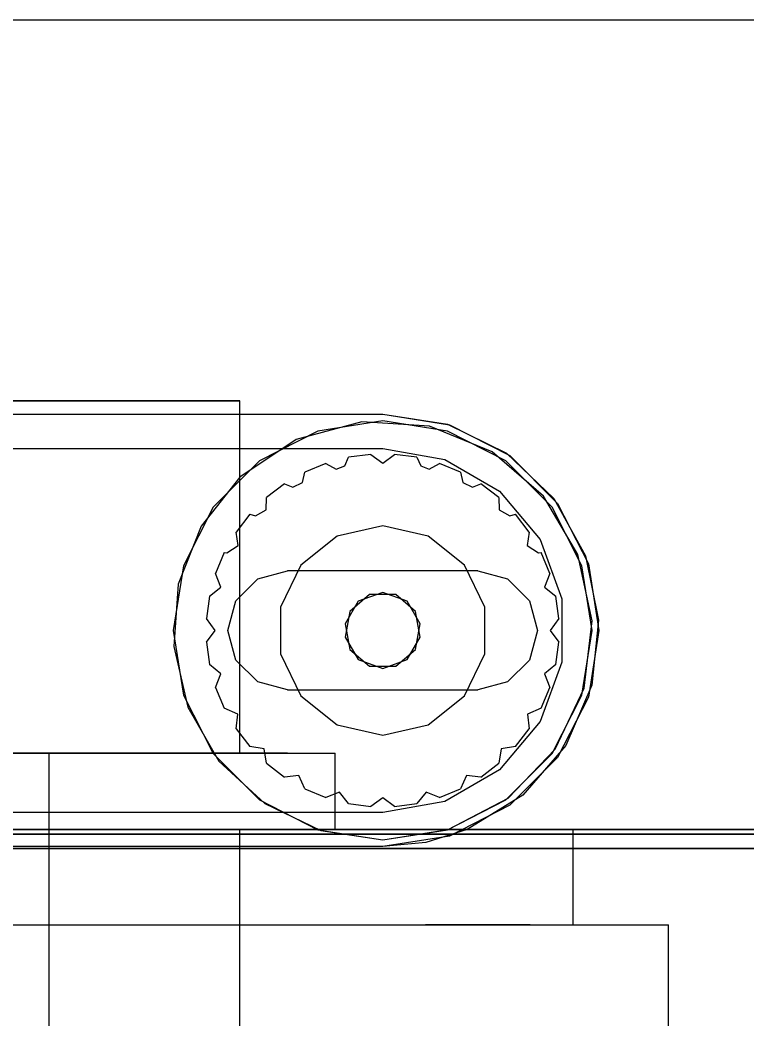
# Model space of a CAD drawing. Header units: millimetres. Extents: x -201 to 3037, y -406 to 3230.
# Drawn here: x 2441.9 to 2518.2, y 925.1 to 1030 of the extents above; entities that cross this region are included whole.
import ezdxf

# ---------------------------------------------------------------- set-up
doc = ezdxf.new("R2010")
doc.units = ezdxf.units.MM
doc.layers.add('HIDDEN', color=8, linetype='Continuous')
doc.layers.add('VISIBLE', color=7, linetype='Continuous')

msp = doc.modelspace()

# ---------------------------------------------------------------- linework, layer by layer
at = {"layer": 'HIDDEN'}
for points in [[(2435, 1030), (2525, 1030)], [(2465, 990), (2463.37, 990), (2458.56, 990), (2450.82, 990), (2440.53, 990), (2428.2, 990), (2414.46, 990), (2400, 990), (2385.54, 990), (2371.8, 990), (2359.47, 990), (2349.18, 990), (2341.44, 990), (2336.63, 990), (2335, 990)], [(1900, 988.6), (2480, 988.6)], [(2335, 988.6), (2465, 988.6)], [(2480, 988.6), (2487.01, 987.49), (2493.34, 984.26), (2498.36, 979.24), (2501.59, 972.91), (2502.7, 965.9), (2501.59, 958.89), (2498.36, 952.56), (2493.34, 947.54), (2487.01, 944.31), (2480, 943.2)], [(2480, 943.9), (2486.8, 944.98), (2492.93, 948.1), (2497.8, 952.97), (2500.92, 959.1), (2502, 965.9), (2500.92, 972.7), (2497.8, 978.83), (2492.93, 983.7), (2486.8, 986.82), (2480, 987.9), (2473.2, 986.82), (2467.07, 983.7), (2462.2, 978.83), (2459.08, 972.7), (2458, 965.9), (2459.08, 959.1), (2462.2, 952.97), (2467.07, 948.1), (2473.2, 944.98), (2480, 943.9)], [(2480, 943.9), (2486.8, 944.98), (2492.93, 948.1), (2497.8, 952.97), (2500.92, 959.1), (2502, 965.9), (2500.92, 972.7), (2497.8, 978.83), (2492.93, 983.7), (2486.8, 986.82), (2480, 987.9), (2473.2, 986.82), (2467.07, 983.7), (2462.2, 978.83), (2459.08, 972.7), (2458, 965.9), (2459.08, 959.1), (2462.2, 952.97), (2467.07, 948.1), (2473.2, 944.98), (2480, 943.9)], [(2480, 943.9), (2486.8, 944.98), (2492.93, 948.1), (2497.8, 952.97), (2500.92, 959.1), (2502, 965.9), (2500.92, 972.7), (2497.8, 978.83), (2492.93, 983.7), (2486.8, 986.82), (2480, 987.9), (2473.2, 986.82), (2467.07, 983.7), (2462.2, 978.83), (2459.08, 972.7), (2458, 965.9), (2459.08, 959.1), (2462.2, 952.97), (2467.07, 948.1), (2473.2, 944.98), (2480, 943.9)], [(1900, 985), (2480, 985)], [(2335, 985), (2465, 985)], [(2469.08, 985), (2480, 985)], [(2475.11, 982.84), (2476.01, 983.2), (2476.41, 984.08)], [(2475.11, 982.84), (2476.01, 983.2), (2476.41, 984.08)], [(2478.76, 984.39), (2476.41, 984.08)], [(2478.76, 984.39), (2476.41, 984.08)], [(2478.76, 984.39), (2480, 983.48)], [(2478.76, 984.39), (2480, 983.48)], [(2480, 985), (2486.53, 983.85), (2492.28, 980.53), (2496.54, 975.45), (2498.81, 969.22), (2498.81, 962.58), (2496.54, 956.35), (2492.28, 951.27), (2486.53, 947.95), (2480, 946.8)], [(2480, 985), (2486.53, 983.85), (2492.28, 980.53), (2496.54, 975.45), (2498.81, 969.22), (2498.81, 962.58), (2496.54, 956.35), (2492.28, 951.27), (2486.53, 947.95), (2480, 946.8)], [(2480, 983.48), (2481.24, 984.39)], [(2480, 983.48), (2481.24, 984.39)], [(2483.59, 984.08), (2481.24, 984.39)], [(2483.59, 984.08), (2481.24, 984.39)], [(2483.59, 984.08), (2483.99, 983.2), (2484.89, 982.84)], [(2483.59, 984.08), (2483.99, 983.2), (2484.89, 982.84)], [(2474.02, 983.44), (2471.83, 982.53)], [(2474.02, 983.44), (2471.83, 982.53)], [(2474.02, 983.44), (2475.11, 982.84)], [(2474.02, 983.44), (2475.11, 982.84)], [(2484.89, 982.84), (2485.98, 983.44)], [(2484.89, 982.84), (2485.98, 983.44)], [(2488.17, 982.53), (2485.98, 983.44)], [(2488.17, 982.53), (2485.98, 983.44)], [(2465, 981.99), (2460.93, 976.86), (2458.54, 970.76), (2458.06, 964.23), (2459.53, 957.84), (2462.81, 952.17), (2467.62, 947.72), (2473.52, 944.88), (2480, 943.9)], [(2470.56, 980.95), (2471.57, 981.44), (2471.83, 982.53)], [(2470.56, 980.95), (2471.57, 981.44), (2471.83, 982.53)], [(2488.17, 982.53), (2488.43, 981.44), (2489.44, 980.95)], [(2488.17, 982.53), (2488.43, 981.44), (2489.44, 980.95)], [(2469.68, 981.29), (2467.8, 979.85)], [(2469.68, 981.29), (2467.8, 979.85)], [(2469.68, 981.29), (2470.56, 980.95)], [(2469.68, 981.29), (2470.56, 980.95)], [(2489.44, 980.95), (2490.32, 981.29)], [(2489.44, 980.95), (2490.32, 981.29)], [(2492.2, 979.85), (2490.32, 981.29)], [(2492.2, 979.85), (2490.32, 981.29)], [(2466.65, 977.95), (2467.76, 978.57), (2467.8, 979.85)], [(2466.65, 977.95), (2467.76, 978.57), (2467.8, 979.85)], [(2492.2, 979.85), (2492.24, 978.57), (2493.35, 977.95)], [(2492.2, 979.85), (2492.24, 978.57), (2493.35, 977.95)], [(2466.05, 978.1), (2464.61, 976.22)], [(2466.05, 978.1), (2464.61, 976.22)], [(2466.05, 978.1), (2466.65, 977.95)], [(2466.05, 978.1), (2466.65, 977.95)], [(2493.35, 977.95), (2493.95, 978.1)], [(2493.35, 977.95), (2493.95, 978.1)], [(2495.39, 976.22), (2493.95, 978.1)], [(2495.39, 976.22), (2493.95, 978.1)], [(2480, 954.9), (2484.77, 955.99), (2488.6, 959.04), (2490.72, 963.45), (2490.72, 968.35), (2488.6, 972.76), (2484.77, 975.81), (2480, 976.9), (2475.23, 975.81), (2471.4, 972.76), (2469.28, 968.35), (2469.28, 963.45), (2471.4, 959.04), (2475.23, 955.99), (2480, 954.9)], [(2480, 954.9), (2484.77, 955.99), (2488.6, 959.04), (2490.72, 963.45), (2490.72, 968.35), (2488.6, 972.76), (2484.77, 975.81), (2480, 976.9), (2475.23, 975.81), (2471.4, 972.76), (2469.28, 968.35), (2469.28, 963.45), (2471.4, 959.04), (2475.23, 955.99), (2480, 954.9)], [(2463.65, 974.04), (2464.84, 974.82), (2464.61, 976.22)], [(2463.65, 974.04), (2464.84, 974.82), (2464.61, 976.22)], [(2495.39, 976.22), (2495.16, 974.82), (2496.35, 974.04)], [(2495.39, 976.22), (2495.16, 974.82), (2496.35, 974.04)], [(2463.37, 974.07), (2462.46, 971.88)], [(2463.37, 974.07), (2462.46, 971.88)], [(2463.37, 974.07), (2463.65, 974.04)], [(2463.37, 974.07), (2463.65, 974.04)], [(2496.35, 974.04), (2496.63, 974.07)], [(2496.35, 974.04), (2496.63, 974.07)], [(2497.54, 971.88), (2496.63, 974.07)], [(2497.54, 971.88), (2496.63, 974.07)], [(2461.82, 969.49), (2463.02, 970.45), (2462.46, 971.88)], [(2461.82, 969.49), (2463.02, 970.45), (2462.46, 971.88)], [(2470, 959.65), (2466.88, 960.49), (2464.59, 962.77), (2463.75, 965.9), (2464.59, 969.02), (2466.88, 971.31), (2470, 972.15)], [(2470, 959.65), (2466.88, 960.49), (2464.59, 962.77), (2463.75, 965.9), (2464.59, 969.02), (2466.88, 971.31), (2470, 972.15)], [(2490, 972.15), (2470, 972.15)], [(2490, 972.15), (2470, 972.15)], [(2490, 972.15), (2493.12, 971.31), (2495.41, 969.02), (2496.25, 965.9), (2495.41, 962.77), (2493.12, 960.49), (2490, 959.65)], [(2490, 972.15), (2493.12, 971.31), (2495.41, 969.02), (2496.25, 965.9), (2495.41, 962.77), (2493.12, 960.49), (2490, 959.65)], [(2497.54, 971.88), (2496.98, 970.45), (2498.18, 969.49)], [(2497.54, 971.88), (2496.98, 970.45), (2498.18, 969.49)], [(2461.82, 969.49), (2461.51, 967.14)], [(2461.82, 969.49), (2461.51, 967.14)], [(2480, 969.9), (2477.43, 968.96), (2476.06, 966.59), (2476.54, 963.9), (2478.63, 962.14), (2481.37, 962.14), (2483.46, 963.9), (2483.94, 966.59), (2482.57, 968.96), (2480, 969.9)], [(2480, 961.9), (2482.57, 962.84), (2483.94, 965.21), (2483.46, 967.9), (2481.37, 969.66), (2478.63, 969.66), (2476.54, 967.9), (2476.06, 965.21), (2477.43, 962.84), (2480, 961.9)], [(2480, 961.9), (2482.57, 962.84), (2483.94, 965.21), (2483.46, 967.9), (2481.37, 969.66), (2478.63, 969.66), (2476.54, 967.9), (2476.06, 965.21), (2477.43, 962.84), (2480, 961.9)], [(2480, 961.9), (2482.57, 962.84), (2483.94, 965.21), (2483.46, 967.9), (2481.37, 969.66), (2478.63, 969.66), (2476.54, 967.9), (2476.06, 965.21), (2477.43, 962.84), (2480, 961.9)], [(2480, 961.9), (2482.57, 962.84), (2483.94, 965.21), (2483.46, 967.9), (2481.37, 969.66), (2478.63, 969.66), (2476.54, 967.9), (2476.06, 965.21), (2477.43, 962.84), (2480, 961.9)], [(2498.49, 967.14), (2498.18, 969.49)], [(2498.49, 967.14), (2498.18, 969.49)], [(2461.51, 964.66), (2462.42, 965.9), (2461.51, 967.14)], [(2461.51, 964.66), (2462.42, 965.9), (2461.51, 967.14)], [(2498.49, 967.14), (2497.58, 965.9), (2498.49, 964.66)], [(2498.49, 967.14), (2497.58, 965.9), (2498.49, 964.66)], [(2461.51, 964.66), (2461.82, 962.31)], [(2461.51, 964.66), (2461.82, 962.31)], [(2498.18, 962.31), (2498.49, 964.66)], [(2498.18, 962.31), (2498.49, 964.66)], [(2462.46, 959.92), (2463.02, 961.35), (2461.82, 962.31)], [(2462.46, 959.92), (2463.02, 961.35), (2461.82, 962.31)], [(2498.18, 962.31), (2496.98, 961.35), (2497.54, 959.92)], [(2498.18, 962.31), (2496.98, 961.35), (2497.54, 959.92)], [(2462.46, 959.92), (2463.37, 957.73)], [(2462.46, 959.92), (2463.37, 957.73)], [(2496.63, 957.73), (2497.54, 959.92)], [(2496.63, 957.73), (2497.54, 959.92)], [(2470, 959.65), (2490, 959.65)], [(2470, 959.65), (2490, 959.65)], [(2464.61, 955.58), (2464.78, 957.11), (2463.37, 957.73)], [(2464.61, 955.58), (2464.78, 957.11), (2463.37, 957.73)], [(2496.63, 957.73), (2495.22, 957.11), (2495.39, 955.58)], [(2496.63, 957.73), (2495.22, 957.11), (2495.39, 955.58)], [(2464.61, 955.58), (2466.05, 953.7)], [(2464.61, 955.58), (2466.05, 953.7)], [(2493.95, 953.7), (2495.39, 955.58)], [(2493.95, 953.7), (2495.39, 955.58)], [(2467.8, 951.95), (2467.57, 953.47), (2466.05, 953.7)], [(2467.8, 951.95), (2467.57, 953.47), (2466.05, 953.7)], [(2493.95, 953.7), (2492.43, 953.47), (2492.2, 951.95)], [(2493.95, 953.7), (2492.43, 953.47), (2492.2, 951.95)], [(2470, 953), (2468.24, 953), (2463.07, 953), (2454.73, 953), (2443.64, 953), (2430.37, 953), (2415.58, 953), (2400, 953), (2384.42, 953), (2369.63, 953), (2356.36, 953), (2345.27, 953), (2336.93, 953), (2331.76, 953), (2330, 953)], [(2465, 953), (2463.37, 953), (2458.56, 953), (2450.82, 953), (2440.53, 953), (2428.2, 953), (2414.46, 953), (2400, 953), (2385.54, 953), (2371.8, 953), (2359.47, 953), (2349.18, 953), (2341.44, 953), (2336.63, 953), (2335, 953)], [(2400, 953), (2407.28, 953), (2414.46, 953), (2421.47, 953), (2428.2, 953), (2434.58, 953), (2440.53, 953), (2445.96, 953), (2450.82, 953), (2455.04, 953), (2458.56, 953), (2461.35, 953), (2463.37, 953), (2464.59, 953), (2465, 953)], [(2445, 945), (2445, 953)], [(2445, 953), (2475, 953)], [(2445, 945), (2445, 953)], [(2445, 953), (2475, 953)], [(2445, 945), (2445, 953)], [(2445, 953), (2475, 953)], [(2445, 953), (2448.25, 953), (2451.32, 953), (2454.18, 953), (2456.84, 953), (2459.27, 953), (2461.48, 953), (2463.44, 953), (2465.16, 953), (2466.63, 953), (2467.84, 953), (2468.78, 953), (2469.46, 953), (2469.86, 953), (2470, 953)], [(2475, 945), (2475, 953)], [(2475, 945), (2475, 953)], [(2475, 945), (2475, 953)], [(2467.8, 951.95), (2469.68, 950.51)], [(2467.8, 951.95), (2469.68, 950.51)], [(2490.32, 950.51), (2492.2, 951.95)], [(2490.32, 950.51), (2492.2, 951.95)], [(2471.83, 949.27), (2471.21, 950.68), (2469.68, 950.51)], [(2471.83, 949.27), (2471.21, 950.68), (2469.68, 950.51)], [(2490.32, 950.51), (2488.79, 950.68), (2488.17, 949.27)], [(2490.32, 950.51), (2488.79, 950.68), (2488.17, 949.27)], [(2471.83, 949.27), (2474.02, 948.36)], [(2471.83, 949.27), (2474.02, 948.36)], [(2476.41, 947.72), (2475.45, 948.92), (2474.02, 948.36)], [(2476.41, 947.72), (2475.45, 948.92), (2474.02, 948.36)], [(2481.24, 947.41), (2480, 948.32), (2478.76, 947.41)], [(2481.24, 947.41), (2480, 948.32), (2478.76, 947.41)], [(2485.98, 948.36), (2484.55, 948.92), (2483.59, 947.72)], [(2485.98, 948.36), (2484.55, 948.92), (2483.59, 947.72)], [(2485.98, 948.36), (2488.17, 949.27)], [(2485.98, 948.36), (2488.17, 949.27)], [(2476.41, 947.72), (2478.76, 947.41)], [(2476.41, 947.72), (2478.76, 947.41)], [(2481.24, 947.41), (2483.59, 947.72)], [(2481.24, 947.41), (2483.59, 947.72)], [(2480, 946.8), (1900, 946.8)], [(2480, 946.8), (1980, 946.8)], [(2900, 945), (2887.46, 945), (2850.48, 945), (2790.92, 945), (2711.74, 945), (2616.94, 945), (2511.26, 945), (2400, 945), (2288.74, 945), (2183.06, 945), (2088.26, 945), (2009.08, 945), (1949.52, 945), (1912.54, 945), (1900, 945)], [(1920, 945), (2500, 945)], [(1920, 945), (2500, 945)], [(2650, 945), (2643.73, 945), (2625.24, 945), (2595.46, 945), (2555.87, 945), (2508.47, 945), (2455.63, 945), (2400, 945), (2344.37, 945), (2291.53, 945), (2244.13, 945), (2204.54, 945), (2174.76, 945), (2156.27, 945), (2150, 945)], [(2649, 944.5), (2642.76, 944.5), (2624.34, 944.5), (2594.68, 944.5), (2555.25, 944.5), (2508.04, 944.5), (2455.41, 944.5), (2400, 944.5), (2344.59, 944.5), (2291.96, 944.5), (2244.75, 944.5), (2205.32, 944.5), (2175.66, 944.5), (2157.24, 944.5), (2151, 944.5)], [(2630, 944.5), (2624.23, 944.5), (2607.22, 944.5), (2579.82, 944.5), (2543.4, 944.5), (2499.79, 944.5), (2451.18, 944.5), (2400, 944.5), (2348.82, 944.5), (2300.21, 944.5), (2256.6, 944.5), (2220.18, 944.5), (2192.78, 944.5), (2175.77, 944.5), (2170, 944.5)], [(2470, 945), (2468.24, 945), (2463.07, 945), (2454.73, 945), (2443.64, 945), (2430.37, 945), (2415.58, 945), (2400, 945), (2384.42, 945), (2369.63, 945), (2356.36, 945), (2345.27, 945), (2336.93, 945), (2331.76, 945), (2330, 945)], [(2400, 945), (2407.84, 945), (2415.58, 945), (2423.12, 945), (2430.37, 945), (2437.24, 945), (2443.64, 945), (2449.5, 945), (2454.73, 945), (2459.27, 945), (2463.07, 945), (2466.07, 945), (2468.24, 945), (2469.56, 945), (2470, 945)], [(2400, 945), (2427.99, 945), (2455.63, 945), (2482.57, 945), (2508.47, 945), (2533.01, 945), (2555.87, 945), (2576.78, 945), (2595.46, 945), (2611.68, 945), (2625.24, 945), (2635.97, 945), (2643.73, 945), (2648.43, 945), (2650, 945)], [(2400, 944.5), (2427.88, 944.5), (2455.41, 944.5), (2482.24, 944.5), (2508.04, 944.5), (2532.48, 944.5), (2555.25, 944.5), (2576.07, 944.5), (2594.68, 944.5), (2610.83, 944.5), (2624.34, 944.5), (2635.03, 944.5), (2642.76, 944.5), (2647.43, 944.5), (2649, 944.5)], [(2400, 944.5), (2425.75, 944.5), (2451.18, 944.5), (2475.96, 944.5), (2499.79, 944.5), (2522.37, 944.5), (2543.4, 944.5), (2562.63, 944.5), (2579.82, 944.5), (2594.75, 944.5), (2607.22, 944.5), (2617.09, 944.5), (2624.23, 944.5), (2628.55, 944.5), (2630, 944.5)], [(2445, 945), (2475, 945)], [(2445, 945), (2475, 945)], [(2445, 945), (2475, 945)], [(2445, 945), (2475, 945)], [(2445, 890), (2445, 945)], [(2445, 945), (2465, 945)], [(2445, 890), (2445, 945)], [(2445, 945), (2465, 945)], [(2465, 890), (2465, 945)], [(2465, 890), (2465, 945)], [(2480, 943.9), (2486.87, 945)], [(2488.86, 945), (2484.52, 943.65), (2480, 943.2)], [(2500, 935), (2500, 945)], [(2500, 935), (2500, 945)], [(2480, 943.2), (1900, 943.2)], [(2480, 943.2), (1900, 943.2)], [(2925, 943), (2911.84, 943), (2873.01, 943), (2810.46, 943), (2727.33, 943), (2627.79, 943), (2516.82, 943), (2400, 943), (2283.18, 943), (2172.21, 943), (2072.67, 943), (1989.54, 943), (1926.99, 943), (1888.16, 943), (1875, 943)], [(2900, 943), (2887.46, 943), (2850.48, 943), (2790.92, 943), (2711.74, 943), (2616.94, 943), (2511.26, 943), (2400, 943), (2288.74, 943), (2183.06, 943), (2088.26, 943), (2009.08, 943), (1949.52, 943), (1912.54, 943), (1900, 943)], [(2650, 943), (2643.73, 943), (2625.24, 943), (2595.46, 943), (2555.87, 943), (2508.47, 943), (2455.63, 943), (2400, 943), (2344.37, 943), (2291.53, 943), (2244.13, 943), (2204.54, 943), (2174.76, 943), (2156.27, 943), (2150, 943)], [(2649, 943), (2642.76, 943), (2624.34, 943), (2594.68, 943), (2555.25, 943), (2508.04, 943), (2455.41, 943), (2400, 943), (2344.59, 943), (2291.96, 943), (2244.75, 943), (2205.32, 943), (2175.66, 943), (2157.24, 943), (2151, 943)], [(2630, 943), (2624.23, 943), (2607.22, 943), (2579.82, 943), (2543.4, 943), (2499.79, 943), (2451.18, 943), (2400, 943), (2348.82, 943), (2300.21, 943), (2256.6, 943), (2220.18, 943), (2192.78, 943), (2175.77, 943), (2170, 943)], [(2400, 943), (2427.88, 943), (2455.41, 943), (2482.24, 943), (2508.04, 943), (2532.48, 943), (2555.25, 943), (2576.07, 943), (2594.68, 943), (2610.83, 943), (2624.34, 943), (2635.03, 943), (2642.76, 943), (2647.43, 943), (2649, 943)], [(2400, 943), (2425.75, 943), (2451.18, 943), (2475.96, 943), (2499.79, 943), (2522.37, 943), (2543.4, 943), (2562.63, 943), (2579.82, 943), (2594.75, 943), (2607.22, 943), (2617.09, 943), (2624.23, 943), (2628.55, 943), (2630, 943)], [(2400, 943), (2455.98, 943), (2511.26, 943), (2565.14, 943), (2616.94, 943), (2666.02, 943), (2711.74, 943), (2753.55, 943), (2790.92, 943), (2823.36, 943), (2850.48, 943), (2871.94, 943), (2887.46, 943), (2896.86, 943), (2900, 943)], [(2400, 943), (2427.99, 943), (2455.63, 943), (2482.57, 943), (2508.47, 943), (2533.01, 943), (2555.87, 943), (2576.78, 943), (2595.46, 943), (2611.68, 943), (2625.24, 943), (2635.97, 943), (2643.73, 943), (2648.43, 943), (2650, 943)], [(1910, 935), (2510, 935)], [(1910, 935), (2510, 935)], [(1920, 935), (2500, 935)], [(1920, 935), (2500, 935)], [(2495.5, 935), (2495.36, 935), (2494.96, 935), (2494.3, 935), (2493.43, 935), (2492.39, 935), (2491.22, 935), (2490, 935), (2488.78, 935), (2487.61, 935), (2486.57, 935), (2485.7, 935), (2485.04, 935), (2484.64, 935), (2484.5, 935)], [(2484.5, 935), (2484.53, 935), (2484.64, 935), (2484.81, 935), (2485.04, 935), (2485.34, 935), (2485.7, 935), (2486.11, 935), (2486.57, 935), (2487.07, 935), (2487.61, 935), (2488.18, 935), (2488.78, 935), (2489.38, 935), (2490, 935)], [(2495.5, 935), (2495.36, 935), (2494.96, 935), (2494.3, 935), (2493.43, 935), (2492.39, 935), (2491.22, 935), (2490, 935), (2488.78, 935), (2487.61, 935), (2486.57, 935), (2485.7, 935), (2485.04, 935), (2484.64, 935), (2484.5, 935)], [(2484.5, 935), (2484.53, 935), (2484.64, 935), (2484.81, 935), (2485.04, 935), (2485.34, 935), (2485.7, 935), (2486.11, 935), (2486.57, 935), (2487.07, 935), (2487.61, 935), (2488.18, 935), (2488.78, 935), (2489.38, 935), (2490, 935)], [(2490, 935), (2490.62, 935), (2491.22, 935), (2491.82, 935), (2492.39, 935), (2492.93, 935), (2493.43, 935), (2493.89, 935), (2494.3, 935), (2494.66, 935), (2494.96, 935), (2495.19, 935), (2495.36, 935), (2495.47, 935), (2495.5, 935)], [(2490, 935), (2490.62, 935), (2491.22, 935), (2491.82, 935), (2492.39, 935), (2492.93, 935), (2493.43, 935), (2493.89, 935), (2494.3, 935), (2494.66, 935), (2494.96, 935), (2495.19, 935), (2495.36, 935), (2495.47, 935), (2495.5, 935)], [(2510, 890), (2510, 935)], [(2510, 890), (2510, 935)]]:
    msp.add_lwpolyline(points, dxfattribs=at)
at = {"layer": 'VISIBLE'}
for points in [[(2435, 1030), (2520, 1030)], [(2400, 990), (2407.28, 990), (2414.46, 990), (2421.47, 990), (2428.2, 990), (2434.58, 990), (2440.53, 990), (2445.96, 990), (2450.82, 990), (2455.04, 990), (2458.56, 990), (2461.35, 990), (2463.37, 990), (2464.59, 990), (2465, 990)], [(2465, 953), (2465, 990)], [(2465, 988.6), (2480, 988.6)], [(2480, 988.6), (2486.81, 987.56), (2492.99, 984.52), (2497.97, 979.77), (2501.3, 973.74), (2502.67, 966.99), (2501.96, 960.14), (2499.22, 953.83), (2494.72, 948.62), (2488.86, 945)], [(2486.87, 945), (2493.18, 948.29), (2498.12, 953.42), (2501.15, 959.85), (2501.98, 966.92), (2500.5, 973.88), (2496.88, 980.01), (2491.49, 984.66), (2484.9, 987.35), (2477.8, 987.79), (2470.92, 985.94), (2465, 981.99)], [(2465, 985), (2469.08, 985)], [(2480, 969.9), (2477.43, 968.96), (2476.06, 966.59), (2476.54, 963.9), (2478.63, 962.14), (2481.37, 962.14), (2483.46, 963.9), (2483.94, 966.59), (2482.57, 968.96), (2480, 969.9)], [(2480, 961.9), (2482.57, 962.84), (2483.94, 965.21), (2483.46, 967.9), (2481.37, 969.66), (2478.63, 969.66), (2476.54, 967.9), (2476.06, 965.21), (2477.43, 962.84), (2480, 961.9)], [(2400, 953), (2403.49, 953), (2406.97, 953), (2410.43, 953), (2413.87, 953), (2417.28, 953), (2420.64, 953), (2423.94, 953), (2427.19, 953), (2430.38, 953), (2433.48, 953), (2436.5, 953), (2439.44, 953), (2442.27, 953), (2445, 953)], [(2445, 945), (2445, 953)], [(2445, 953), (2475, 953)], [(2475, 945), (2475, 953)], [(2400, 945), (2455.98, 945), (2511.26, 945), (2565.14, 945), (2616.94, 945), (2666.02, 945), (2711.74, 945), (2753.55, 945), (2790.92, 945), (2823.36, 945), (2850.48, 945), (2871.94, 945), (2887.46, 945), (2896.86, 945), (2900, 945)], [(2400, 943), (2458.78, 943), (2516.82, 943), (2573.4, 943), (2627.79, 943), (2679.32, 943), (2727.33, 943), (2771.23, 943), (2810.46, 943), (2844.53, 943), (2873.01, 943), (2895.54, 943), (2911.84, 943), (2921.7, 943), (2925, 943)]]:
    msp.add_lwpolyline(points, dxfattribs=at)

doc.saveas('drawing.dxf')
